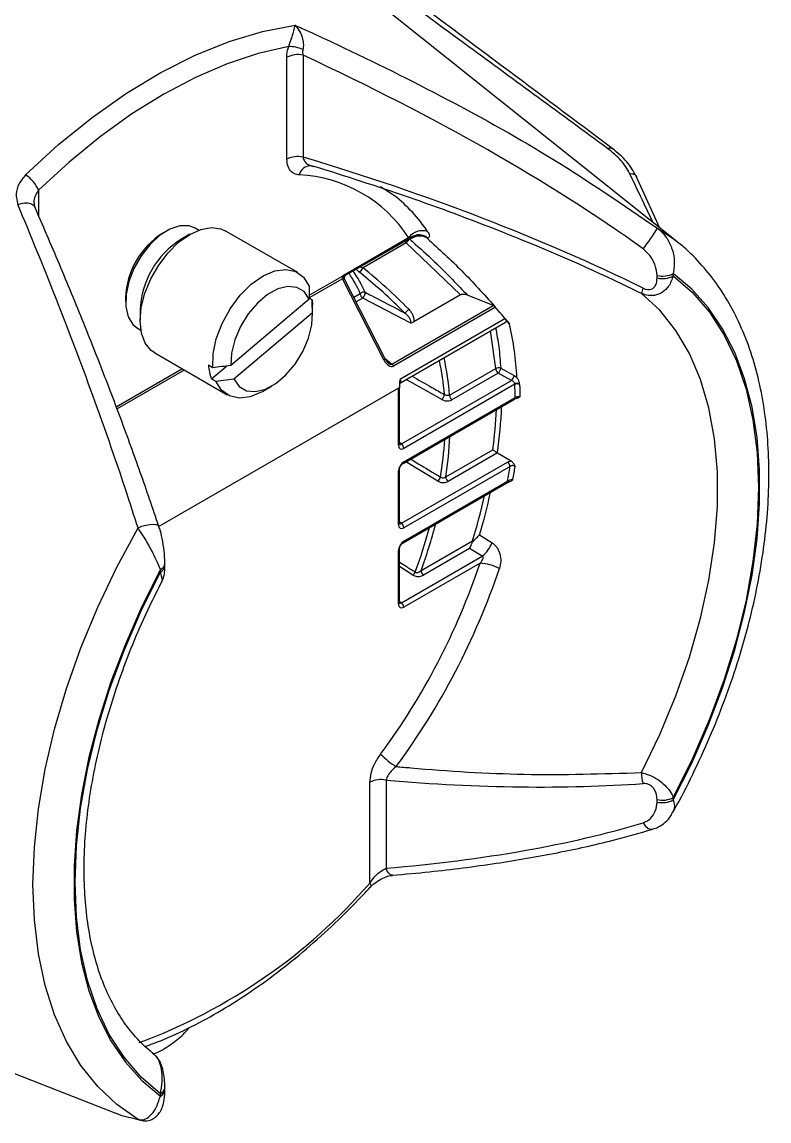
# Model space of a CAD drawing. Extents: x 8 to 113, y 0 to 87.
# Drawn here: x 84.75 to 87.661, y 2.496 to 6.778 of the extents above; entities that cross this region are included whole.
import ezdxf

# ---------------------------------------------------------------- set-up
doc = ezdxf.new("R2010")
doc.units = 0
doc.header["$MEASUREMENT"] = 0
doc.layers.add('OBJECT', color=7, linetype='CONTINUOUS')

msp = doc.modelspace()

# ---------------------------------------------------------------- linework, layer by layer
at = {"layer": 'OBJECT'}
for p, q in [((87.3026, 5.9222), (85.7365, 7.1715)), ((85.7825, 6.2432), (85.7825, 6.6404)), ((85.8454, 6.6485), (85.8454, 6.2513)), ((85.8766, 6.2179), (85.8776, 6.2178)), ((85.8776, 6.2176), (85.8789, 6.2172)), ((87.2362, 5.9751), (87.1421, 6.1794)), ((84.8152, 6.1226), (84.8152, 6.0227)), ((85.313, 5.9632), (85.2988, 5.955)), ((85.4383, 5.9669), (85.4255, 5.9744)), ((85.8252, 5.8013), (85.5424, 5.9646)), ((87.2262, 5.975), (87.2929, 5.9298)), ((85.4049, 5.951), (85.3695, 5.9306)), ((86.0055, 5.7929), (86.2569, 5.938)), ((86.0132, 5.7923), (86.2716, 5.9414)), ((86.2474, 5.9173), (86.0792, 5.8202)), ((86.4588, 5.7143), (86.2474, 5.9173)), ((86.288, 5.9434), (86.261, 5.9313)), ((86.288, 5.9434), (86.2688, 5.9398)), ((86.3322, 5.9353), (86.3301, 5.9345)), ((87.2929, 5.9298), (87.3026, 5.9222)), ((85.8697, 5.7134), (85.9966, 5.7866)), ((86, 5.7881), (86.0053, 5.7909)), ((87.2251, 5.7805), (87.2251, 5.7899)), ((87.2881, 5.798), (87.2881, 5.7886)), ((85.8693, 5.7483), (85.8699, 5.6984)), ((85.9991, 5.7773), (85.8698, 5.7027)), ((86.1608, 5.4614), (85.9991, 5.7773)), ((86.0039, 5.7773), (86.0009, 5.7779)), ((86.166, 5.4651), (86.0079, 5.7739)), ((85.1539, 5.704), (85.1539, 5.6877)), ((85.8699, 5.6984), (85.5643, 5.4397)), ((85.8814, 5.6957), (85.8698, 5.7023)), ((85.8814, 5.6957), (85.8822, 5.6754)), ((86.0431, 5.7051), (86.0686, 5.7198)), ((86.0779, 5.7023), (86.0522, 5.6875)), ((86.2625, 5.6063), (86.0779, 5.7023)), ((86.4588, 5.7143), (86.2769, 5.6093)), ((86.5861, 5.6731), (86.4869, 5.7129)), ((85.2105, 5.655), (85.2105, 5.6142)), ((85.8822, 5.6346), (85.8822, 5.6754)), ((86.1916, 5.4453), (86.5861, 5.6731)), ((86.5954, 5.6663), (86.1984, 5.4371)), ((86.5915, 5.6708), (86.5954, 5.6663)), ((85.5764, 5.387), (85.8819, 5.6458)), ((86.2252, 5.3876), (86.6321, 5.6225)), ((86.6321, 5.6225), (86.6503, 5.6012)), ((85.2005, 5.5846), (85.2134, 5.5772)), ((86.2248, 5.3716), (86.6349, 5.6083)), ((86.5964, 5.4275), (86.5763, 5.5745)), ((85.2674, 5.4883), (85.5503, 5.325)), ((85.4941, 5.4306), (85.4765, 5.4408)), ((86.1644, 5.4681), (86.1916, 5.4453)), ((85.1173, 5.279), (85.3736, 5.427)), ((85.3829, 5.4216), (85.1206, 5.2702)), ((85.4885, 5.3882), (85.5467, 5.4374)), ((86.4165, 5.3236), (86.5964, 5.4275)), ((86.6057, 5.4099), (86.4258, 5.3061)), ((86.6578, 5.3817), (86.6057, 5.4099)), ((85.4885, 5.3882), (85.5062, 5.378)), ((85.5062, 5.378), (85.5764, 5.387)), ((85.6878, 5.3386), (85.7231, 5.359)), ((86.2289, 5.1341), (86.6578, 5.3817)), ((86.6708, 5.3663), (86.2382, 5.1165)), ((86.3858, 5.3071), (86.248, 5.385)), ((86.2181, 5.3518), (85.2839, 4.8124)), ((86.2172, 5.341), (86.2181, 5.3518)), ((86.2172, 5.1287), (86.2172, 5.341)), ((86.2216, 5.1348), (86.2216, 5.3471)), ((86.2382, 5.0647), (86.672, 5.3152)), ((86.2351, 5.0579), (86.6689, 5.3083)), ((86.2216, 5.1407), (86.2289, 5.1341)), ((86.2216, 5.1348), (86.2216, 5.1346)), ((86.4013, 5.0054), (86.5851, 5.1115)), ((86.6033, 5.0991), (86.4107, 4.9879)), ((86.6033, 5.0991), (86.656, 5.0676)), ((86.2289, 4.8246), (86.6427, 5.0635)), ((86.371, 4.9891), (86.246, 5.0641)), ((86.2172, 4.8192), (86.2172, 5.0283)), ((86.2216, 4.8254), (86.2216, 5.0344)), ((86.652, 5.0459), (86.2382, 4.8071)), ((86.2351, 4.7484), (86.6394, 4.9818)), ((86.2382, 4.7553), (86.6426, 4.9887)), ((86.2216, 4.8312), (86.2289, 4.8246)), ((86.3053, 4.6405), (86.506, 4.7564)), ((86.5333, 4.7793), (86.582, 4.7489)), ((86.2172, 4.5098), (86.2172, 4.7188)), ((86.2216, 4.5159), (86.2216, 4.7249)), ((86.4944, 4.7267), (86.3146, 4.6229)), ((86.5431, 4.6965), (86.4944, 4.7267)), ((85.3071, 4.6593), (85.3071, 4.6687)), ((86.2289, 4.5151), (86.5431, 4.6965)), ((86.5352, 4.6691), (86.2382, 4.4976)), ((85.2895, 4.6348), (85.2895, 4.6442)), ((86.2732, 4.6232), (86.2216, 4.6558)), ((86.2216, 4.5218), (86.2289, 4.5151)), ((86.106, 3.423), (86.106, 3.8158)), ((86.1689, 3.8239), (86.1689, 3.4806)), ((87.2251, 3.7387), (87.2251, 3.7482)), ((87.2881, 3.7562), (87.2881, 3.7468)), ((83.4354, 3.1855), (85.1118, 2.5281)), ((85.2644, 2.7566), (85.2583, 2.7618)), ((85.265, 2.7562), (85.259, 2.7612)), ((85.2591, 2.7608), (85.2644, 2.7566)), ((85.3071, 2.6175), (85.3071, 2.6269)), ((85.2895, 2.593), (85.2895, 2.6024)), ((85.2024, 2.502), (85.2163, 2.4975))]:
    msp.add_line(p, q, dxfattribs=at)
at = {"layer": 'OBJECT', "flags": 128}
for points in [[(84.7644, 6.1823), (84.8929, 6.3), (85.0242, 6.4063), (85.1573, 6.5004), (85.2912, 6.5814), (85.4248, 6.6489), (85.5573, 6.7023), (85.6874, 6.7411), (85.8144, 6.7651)], [(85.7895, 6.6822), (85.6708, 6.655), (85.5495, 6.6148), (85.4265, 6.5619), (85.3026, 6.4967), (85.1786, 6.4196), (85.0556, 6.3311), (84.9341, 6.2319), (84.8152, 6.1226)], [(86.1478, 6.1375), (86.1944, 6.1064), (86.2012, 6.1013)], [(84.7342, 6.0668), (84.7473, 6.071), (84.7603, 6.0732), (84.7725, 6.0734), (84.7832, 6.0713), (84.7918, 6.0673), (84.7978, 6.0614), (84.7999, 6.0579)], [(85.4255, 5.9744), (85.4012, 5.9833), (85.3655, 5.9832), (85.3265, 5.9703), (85.2866, 5.9455), (85.2484, 5.9102), (85.2143, 5.8666), (85.1864, 5.8176), (85.1664, 5.7663), (85.1556, 5.7157), (85.1547, 5.6691), (85.1638, 5.6295), (85.1822, 5.5993), (85.2005, 5.5846)], [(85.2674, 5.4883), (85.2535, 5.4982), (85.2301, 5.5271), (85.2155, 5.5661), (85.2105, 5.6131), (85.2151, 5.6658), (85.2293, 5.7215), (85.2523, 5.7775), (85.2829, 5.8309), (85.3197, 5.8791), (85.3607, 5.9196), (85.404, 5.9504), (85.4473, 5.97), (85.4884, 5.9774), (85.5254, 5.9722), (85.5424, 5.9646)], [(86.272, 5.9417), (86.2792, 5.945), (86.2794, 5.9451)], [(85.4941, 5.4306), (85.4954, 5.4849), (85.5076, 5.5436), (85.53, 5.6034), (85.5614, 5.6609), (85.6, 5.7129), (85.6436, 5.7563), (85.6897, 5.7888), (85.7356, 5.8084), (85.7789, 5.8141), (85.817, 5.8056), (85.8477, 5.7832), (85.8693, 5.7483)], [(87.2881, 3.7468), (87.3603, 3.8907), (87.4246, 4.0369), (87.4807, 4.1842), (87.528, 4.3316), (87.5664, 4.478), (87.5953, 4.6223), (87.6148, 4.7636), (87.6245, 4.9006), (87.6245, 5.0326), (87.6148, 5.1584), (87.5953, 5.2772), (87.5664, 5.3881), (87.528, 5.4902), (87.4807, 5.583), (87.4246, 5.6656), (87.3603, 5.7374), (87.2881, 5.798)], [(87.2881, 5.7886), (87.3633, 5.7239), (87.4298, 5.6467), (87.487, 5.5578), (87.5345, 5.4577), (87.5718, 5.3474), (87.5987, 5.2277), (87.6149, 5.0996), (87.6203, 4.9642), (87.6149, 4.8225), (87.5987, 4.6757), (87.5718, 4.5249), (87.5345, 4.3715), (87.487, 4.2167), (87.4298, 4.0617), (87.3633, 3.9078), (87.2881, 3.7562)], [(85.8699, 5.6984), (85.8496, 5.7272), (85.8211, 5.744), (85.7863, 5.7478), (85.7474, 5.7383), (85.707, 5.7162), (85.6675, 5.6828), (85.6317, 5.6404), (85.6018, 5.5916), (85.5797, 5.5396), (85.567, 5.4879), (85.5643, 5.4397)], [(87.1641, 3.8533), (87.2358, 4.0018), (87.2985, 4.1524), (87.3516, 4.3037), (87.3947, 4.4545), (87.4273, 4.6033), (87.4492, 4.749), (87.4602, 4.8901), (87.4602, 5.0255), (87.4492, 5.1539), (87.4273, 5.2742), (87.3947, 5.3854), (87.3516, 5.4864), (87.2985, 5.5765), (87.2358, 5.6547), (87.1641, 5.7204)], [(85.5764, 5.387), (85.5966, 5.3583), (85.6251, 5.3414), (85.6599, 5.3377), (85.6988, 5.3471), (85.7393, 5.3693), (85.7787, 5.4027), (85.8145, 5.4451), (85.8444, 5.4939), (85.8665, 5.5458), (85.8792, 5.5976), (85.8819, 5.6458)], [(86.6159, 5.4292), (86.64, 5.4161), (86.668, 5.4008)], [(85.6878, 5.3386), (85.6859, 5.3375), (85.6399, 5.3179), (85.5966, 5.3122), (85.5586, 5.3208), (85.5278, 5.3431), (85.5062, 5.378)], [(85.2024, 2.502), (85.12, 2.5597), (85.0457, 2.6299), (84.9802, 2.7122), (84.9239, 2.8058), (84.8773, 2.9102), (84.8407, 3.0245), (84.8143, 3.1479), (84.7984, 3.2794), (84.7931, 3.4181), (84.7984, 3.5629), (84.8143, 3.7128), (84.8407, 3.8666), (84.8773, 4.0232), (84.9239, 4.1814), (84.9802, 4.34), (85.0457, 4.4979), (85.12, 4.6538), (85.2024, 4.8067)], [(85.2024, 4.8067), (85.2173, 4.8129), (85.2331, 4.8176), (85.2483, 4.8204), (85.262, 4.8212), (85.2731, 4.8198), (85.2807, 4.8164), (85.2841, 4.8119)], [(85.2895, 4.6442), (85.2173, 4.5003), (85.153, 4.3541), (85.0969, 4.2068), (85.0495, 4.0594), (85.0112, 3.913), (84.9823, 3.7687), (84.9628, 3.6274), (84.9531, 3.4904), (84.9531, 3.3584), (84.9628, 3.2326), (84.9823, 3.1138), (85.0112, 3.0029), (85.0495, 2.9008), (85.0969, 2.808), (85.153, 2.7255), (85.2173, 2.6536), (85.2895, 2.593)], [(85.2895, 2.6024), (85.2143, 2.6671), (85.1478, 2.7443), (85.0905, 2.8332), (85.0431, 2.9333), (85.0058, 3.0436), (84.9789, 3.1633), (84.9627, 3.2914), (84.9573, 3.4268), (84.9627, 3.5685), (84.9789, 3.7153), (85.0058, 3.8661), (85.0431, 4.0195), (85.0905, 4.1743), (85.1478, 4.3293), (85.2143, 4.4832), (85.2895, 4.6348)], [(87.1705, 3.6576), (87.179, 3.6458), (87.1885, 3.6372), (87.1981, 3.6327), (87.2072, 3.6324), (87.2083, 3.6327)], [(86.1945, 3.4534), (86.1927, 3.4533), (86.1861, 3.4555), (86.1797, 3.461), (86.1739, 3.4695), (86.1689, 3.4806)], [(86.106, 3.423), (86.1083, 3.4171), (86.1092, 3.4121), (86.1086, 3.4084), (86.1076, 3.4067)]]:
    msp.add_lwpolyline(points, dxfattribs=at)
at = {"layer": 'OBJECT'}
for centre, radius, start, end in [((85.7872, 6.5255), 0.1567, 68.3819, 89.1528), ((85.8251, 6.5575), 0.0932, 77.3818, 117.2045), ((85.8251, 6.1604), 0.0932, 77.3818, 117.2045), ((85.8767, 6.17), 0.0479, 90.1016, 164.8636), ((84.6881, 6.0657), 0.1393, 24.1068, 56.7932), ((85.8045, 5.6429), 0.5402, 33.1156, 87.2399), ((85.8396, 5.6359), 0.5893, 33.5325, 52.1551), ((85.4622, 5.6933), 0.3085, 121.9805, 178.0249), ((86.3106, 5.8968), 0.0677, 72.591, 142.5382), ((86.7239, 6.2605), 0.5778, 320.623, 330.3827), ((85.5516, 5.6417), 0.3414, 122.2309, 177.7745), ((86.2661, 5.9273), 0.0212, 183.2774, 208.1277), ((86.2813, 5.8981), 0.039, 121.4422, 150.5088), ((86.2509, 5.9203), 0.015, 47.5412, 62.188), ((86.2972, 5.8934), 0.0547, 50.1162, 108.898), ((86.0176, 5.7873), 0.021, 181.6773, 208.1863), ((86.0196, 5.7846), 0.0199, 169.7148, 199.7822), ((86.0207, 5.7825), 0.0175, 151.2657, 197.1789), ((85.9931, 5.7929), 0.0123, 350.8294, 0.2074), ((85.5421, 5.4794), 0.5788, 24.5418, 33.5033), ((85.5523, 5.48), 0.5886, 24.5716, 33.895), ((86.0522, 5.8324), 0.0297, 291.8932, 335.5869), ((87.2455, 5.8809), 0.0932, 257.382, 297.2044), ((87.2455, 5.8714), 0.0932, 257.382, 297.2044), ((87.2355, 5.7094), 0.0722, 154.1567, 171.2332), ((86.0819, 5.7077), 0.018, 71.5543, 137.5157), ((86.0919, 5.721), 0.0234, 182.8544, 233.1012), ((86.0587, 5.7239), 0.0289, 311.6129, 1.6496), ((86.2246, 5.681), 0.0393, 294.0283, 326.1662), ((85.456, 5.3292), 1.2248, 2.9347, 12.83), ((85.6542, 5.4538), 0.1782, 184.1637, 201.6079), ((86.1552, 5.4749), 0.0146, 292.3167, 317.5733), ((86.1776, 5.4268), 0.0233, 26.4245, 52.9847), ((85.4061, 5.2501), 0.9932, 4.4093, 12.1672), ((85.4145, 5.2507), 1.0046, 4.1634, 12.5982), ((86.6079, 5.4085), 0.0222, 68.6978, 121.0678), ((86.6198, 5.4286), 0.0234, 182.8559, 233.0997), ((86.585, 5.4333), 0.0312, 311.638, 352.3915), ((86.637, 5.405), 0.0312, 311.6305, 352.2519), ((86.6548, 5.3662), 0.0161, 0.1662, 8.4803), ((85.1974, 5.3056), 1.4747, 0.3703, 2.3569), ((85.2024, 5.3063), 1.4895, 0.4632, 2.2141), ((86.2141, 5.3478), 0.00746, 294.0769, 355.2148), ((86.3665, 5.3302), 0.0301, 310.0469, 352.8534), ((86.4398, 5.3248), 0.0234, 182.8559, 233.0997), ((86.6648, 5.3143), 0.0073, 304.5672, 6.7468), ((84.8377, 5.3463), 1.7632, 352.3461, 357.4526), ((84.8257, 5.3482), 1.795, 352.0228, 357.8124), ((84.8696, 5.2456), 1.5308, 350.9528, 356.4801), ((84.8823, 5.2452), 1.5379, 351.0282, 356.9504), ((86.2141, 5.1356), 0.00759, 294.3668, 352.0432), ((86.2149, 5.1154), 0.0234, 2.8537, 53.1005), ((86.231, 5.0639), 0.00731, 304.8057, 6.7281), ((86.6286, 5.0448), 0.0234, 2.8522, 53.102), ((86.2143, 5.035), 0.0073, 293.2505, 355.3623), ((84.6516, 5.3456), 2.0227, 349.8351, 351.4788), ((84.662, 5.3453), 2.032, 350.0866, 351.5395), ((86.3523, 5.0127), 0.03, 308.479, 344.9574), ((86.4247, 5.0066), 0.0234, 182.8544, 233.1012), ((86.6353, 4.9878), 0.0073, 304.5672, 6.7468), ((84.3034, 5.4386), 2.3058, 342.7895, 347.3033), ((84.3195, 5.4359), 2.3091, 343.4815, 347.7292), ((86.2143, 4.8259), 0.0073, 293.2412, 355.44), ((86.2149, 4.8059), 0.0234, 2.8522, 53.102), ((84.355, 5.3549), 2.0575, 339.5155, 344.5885), ((84.3681, 5.3519), 2.0637, 339.8357, 345.1214), ((86.231, 4.7544), 0.00731, 304.8057, 6.7281), ((86.2143, 4.7255), 0.0073, 293.2505, 355.3623), ((86.472, 4.7898), 0.1173, 307.2756, 339.5702), ((85.2773, 4.6715), 0.0299, 294.0931, 354.7272), ((83.9751, 5.5303), 2.7011, 323.5463, 341.4061), ((86.5274, 4.4909), 0.1783, 62.1996, 87.4744), ((85.2774, 4.6619), 0.0297, 293.9826, 355.988), ((83.9545, 5.5422), 2.8023, 323.5463, 341.4062), ((86.2561, 4.6463), 0.0287, 306.5844, 336.5845), ((86.3286, 4.6416), 0.0234, 182.8549, 233.1008), ((86.2143, 4.5165), 0.0073, 293.2412, 355.44), ((86.2149, 4.4964), 0.0234, 2.8526, 53.1016), ((86.3656, 4.1375), 0.3041, 224.2229, 238.8858), ((86.1486, 3.733), 0.0932, 77.3818, 117.2045), ((87.2904, 3.8505), 0.1263, 178.7052, 198.3331), ((87.2455, 3.8391), 0.0932, 257.382, 297.2044), ((87.2455, 3.8296), 0.0932, 257.382, 297.2044), ((84.4428, 4.8686), 2.2036, 290.2977, 319.002), ((85.2773, 2.6297), 0.0299, 294.0594, 355.1105), ((85.2774, 2.6202), 0.0298, 294.0229, 355.5257)]:
    msp.add_arc(centre, radius, start, end, dxfattribs=at)
for centre, major_axis, ratio, start_param, end_param in [((82.6259, 5.7307), (5.5153, -1.3161), 0.337357, 0.687358, 1.030112), ((85, 5.2319), (3.4718, -0.8285), 0.337357, 0.978335, 1.405949), ((85.9966, 5.7485), (0.0086, 0.0398), 0.487545, 0.250704, 0.415371), ((85.7422, 4.399), (-0.7933, 1.6798), 0.62191, 5.230165, 5.373854), ((86.0072, 5.7424), (-0.0069, 0.0354), 0.323215, 6.229082, 6.39375), ((85.8478, 4.307), (-0.9462, 2.0036), 0.62191, 5.095138, 5.138355), ((86.1803, 5.4773), (-0.0163, 0.041), 0.552795, 1.740523, 3.222071), ((86.1722, 5.4741), (-0.0193, 0.0288), 0.345261, 2.268071, 3.146618), ((86.2191, 5.3856), (-0.0052, 0.0143), 0.425109, 3.20932, 4.69903), ((86.2386, 5.1414), (0.0152, 0.0264), 0.568869, 2.363542, 3.919486), ((86.228, 5.1475), (0.0052, 0.015), 0.538958, 2.918918, 3.817209), ((86.2386, 5.0402), (0.015, 0.026), 0.586022, 0.792741, 2.348684), ((86.2386, 4.8319), (0.0152, 0.0264), 0.568869, 2.363542, 3.919486), ((86.228, 4.8381), (0.0052, 0.015), 0.538958, 2.918918, 3.817209), ((86.2386, 4.7308), (0.015, 0.026), 0.586022, 0.792741, 2.348684), ((86.2386, 4.5225), (0.0152, 0.0264), 0.568869, 2.363542, 3.919486), ((86.228, 4.5286), (0.0052, 0.015), 0.538958, 2.918918, 3.817209), ((85, 5.2319), (3.4718, -0.8285), 0.337357, 5.134971, 5.465515), ((82.6259, 5.7307), (5.5153, -1.3161), 0.337357, 5.487646, 5.756492)]:
    msp.add_ellipse(centre, major_axis=major_axis, ratio=ratio, start_param=start_param, end_param=end_param, dxfattribs=at)
for points, knots in [([(87.032, 6.2853), (86.8517, 6.4173), (86.5298, 6.653), (86.2089, 6.8893), (86.0678, 6.9932)], [0, 0, 0, 0, 0.560008, 1, 1, 1, 1]), ([(87.0505, 6.2852), (86.9062, 6.3931), (86.5894, 6.63), (86.2727, 6.8662), (86.1003, 6.9949)], [0, 0, 0, 0, 0.455566, 1, 1, 1, 1]), ([(85.7895, 6.6822), (85.7912, 6.6867), (85.7949, 6.6964), (85.7992, 6.7091), (85.8047, 6.7262), (85.8106, 6.7467), (85.8135, 6.7597), (85.8144, 6.7651), (85.8144, 6.7651)], [0, 0, 0, 0, 0.1251993, 0.2697867, 0.3594491, 0.646929, 0.996074, 1, 1, 1, 1]), ([(85.8144, 6.7651), (85.8328, 6.7568), (85.8875, 6.7322), (86.0866, 6.64), (86.4085, 6.4797), (86.8291, 6.2457), (87.0938, 6.0652), (87.2262, 5.975)], [0, 0, 0, 0, 0.037504, 0.11146, 0.407416, 0.703808, 1, 1, 1, 1]), ([(85.8144, 6.7651), (85.8145, 6.7651), (85.8215, 6.758), (85.833, 6.7421), (85.8424, 6.7185), (85.8461, 6.6997), (85.8473, 6.6858), (85.8457, 6.6759), (85.8449, 6.6712)], [0, 0, 0, 0, 0.0039787, 0.3545043, 0.6418804, 0.732153, 0.8751845, 1, 1, 1, 1]), ([(85.7825, 6.6404), (85.7825, 6.6438), (85.7828, 6.657), (85.7867, 6.6715), (85.7895, 6.6822)], [0, 0, 0, 0, 0.2596458, 1, 1, 1, 1]), ([(85.8449, 6.6712), (85.8449, 6.6712), (85.8435, 6.6656), (85.8433, 6.6575), (85.845, 6.6504), (85.8454, 6.6485)], [0, 0, 0, 0, 0.000406, 0.730045, 1, 1, 1, 1]), ([(87.032, 6.2853), (87.0352, 6.2863), (87.0401, 6.288), (87.0458, 6.2874), (87.0491, 6.2863), (87.0506, 6.285), (87.051, 6.2847)], [0, 0, 0, 0, 0.4351975, 0.6694235, 0.908609, 1, 1, 1, 1]), ([(87.1191, 6.1869), (87.1088, 6.2046), (87.0881, 6.2399), (87.0507, 6.2702), (87.032, 6.2853)], [0, 0, 0, 0, 0.501105, 1, 1, 1, 1]), ([(87.1442, 6.176), (87.1333, 6.1956), (87.1115, 6.2346), (87.0712, 6.2681), (87.0511, 6.2848)], [0, 0, 0, 0, 0.50137, 1, 1, 1, 1]), ([(85.8305, 6.1825), (85.8276, 6.1828), (85.8164, 6.184), (85.8, 6.1925), (85.7854, 6.2129), (85.7834, 6.2331), (85.7825, 6.2432)], [0, 0, 0, 0, 0.104814, 0.415633, 0.707453, 1, 1, 1, 1]), ([(85.8454, 6.2513), (85.8469, 6.2459), (85.8499, 6.2348), (85.8625, 6.2233), (85.8735, 6.2195), (85.8791, 6.2176)], [0, 0, 0, 0, 0.3175298, 0.6581726, 1, 1, 1, 1]), ([(85.8791, 6.2176), (85.8798, 6.2173), (85.8825, 6.216), (85.8857, 6.2156), (85.8881, 6.2153)], [0, 0, 0, 0, 0.251232, 1, 1, 1, 1]), ([(87.1641, 5.7204), (87.1283, 5.7377), (86.9491, 5.8243), (86.6467, 5.9528), (86.256, 6.0987), (86.0109, 6.1764), (85.8881, 6.2153)], [0, 0, 0, 0, 0.086252, 0.431521, 0.715373, 1, 1, 1, 1]), ([(84.7644, 6.1823), (84.7549, 6.171), (84.7359, 6.1485), (84.724, 6.1067), (84.7308, 6.0803), (84.7342, 6.0668)], [0, 0, 0, 0, 0.326541, 0.652944, 1, 1, 1, 1]), ([(87.1191, 6.1869), (87.1225, 6.1871), (87.1277, 6.1874), (87.1339, 6.1856), (87.1381, 6.1833), (87.1409, 6.1811), (87.1418, 6.1796), (87.142, 6.1794)], [0, 0, 0, 0, 0.365327, 0.561825, 0.762453, 0.963071, 1, 1, 1, 1]), ([(87.2096, 5.9963), (87.198, 6.0206), (87.1674, 6.0841), (87.1376, 6.1477), (87.1191, 6.1869)], [0, 0, 0, 0, 0.382243, 1, 1, 1, 1]), ([(87.142, 6.1794), (87.1428, 6.1785), (87.1441, 6.1769), (87.1444, 6.1749), (87.1445, 6.1741)], [0, 0, 0, 0, 0.600679, 1, 1, 1, 1]), ([(84.7984, 6.0697), (84.7981, 6.0712), (84.7967, 6.0813), (84.8021, 6.1004), (84.811, 6.1154), (84.8152, 6.1226)], [0, 0, 0, 0, 0.0843174, 0.5596649, 1, 1, 1, 1]), ([(85.2024, 4.8067), (85.191, 4.842), (85.1342, 5.0188), (85.0284, 5.3222), (84.8831, 5.7068), (84.7839, 5.9466), (84.7342, 6.0668)], [0, 0, 0, 0, 0.077798, 0.389331, 0.69397, 1, 1, 1, 1]), ([(84.7999, 6.058), (84.7998, 6.0581), (84.7981, 6.0611), (84.7983, 6.0655), (84.7984, 6.0697)], [0, 0, 0, 0, 0.038431, 1, 1, 1, 1]), ([(85.2841, 4.8119), (85.272, 4.8476), (85.2361, 4.9537), (85.1734, 5.1303), (85.0935, 5.3444), (85.0066, 5.5665), (84.9136, 5.7937), (84.8437, 5.9576), (84.8054, 6.0453), (84.7998, 6.0579)], [0, 0, 0, 0, 0.079574, 0.236353, 0.40293, 0.581361, 0.771719, 0.967148, 1, 1, 1, 1]), ([(86.3309, 5.9615), (86.3317, 5.9602), (86.3355, 5.9543), (86.3388, 5.9453), (86.3373, 5.9382), (86.3335, 5.936), (86.3322, 5.9353)], [0, 0, 0, 0, 0.105571, 0.488067, 0.830768, 1, 1, 1, 1]), ([(87.2262, 5.975), (87.2372, 5.965), (87.2594, 5.9449), (87.282, 5.902), (87.2956, 5.8512), (87.2907, 5.8163), (87.2881, 5.798)], [0, 0, 0, 0, 0.223098, 0.450964, 0.711814, 1, 1, 1, 1]), ([(86.2795, 5.9451), (86.2772, 5.9443), (86.2686, 5.9412), (86.2597, 5.9379), (86.2532, 5.9355)], [0, 0, 0, 0, 0.2629116, 1, 1, 1, 1]), ([(86.2715, 5.9415), (86.2714, 5.9414), (86.2704, 5.9408), (86.2663, 5.9398), (86.2613, 5.9388), (86.2577, 5.9382), (86.2569, 5.938)], [0, 0, 0, 0, 0.07482, 0.413872, 0.866059, 1, 1, 1, 1]), ([(86.261, 5.9313), (86.2682, 5.9251), (86.3041, 5.8941), (86.3811, 5.8237), (86.4473, 5.7544), (86.4869, 5.7129)], [0, 0, 0, 0, 0.091462, 0.457412, 1, 1, 1, 1]), ([(86.3301, 5.9345), (86.3284, 5.9358), (86.325, 5.9384), (86.3173, 5.9417), (86.305, 5.9443), (86.295, 5.9441), (86.2885, 5.9435), (86.288, 5.9434)], [0, 0, 0, 0, 0.136463, 0.2724, 0.502926, 0.956493, 1, 1, 1, 1]), ([(86.3301, 5.9345), (86.3754, 5.8932), (86.4661, 5.8104), (86.5496, 5.7175), (86.5915, 5.6708)], [0, 0, 0, 0, 0.49854, 1, 1, 1, 1]), ([(87.2867, 3.6982), (87.2884, 3.7012), (87.316, 3.7502), (87.3653, 3.8472), (87.431, 3.9897), (87.4888, 4.134), (87.539, 4.2789), (87.581, 4.4238), (87.6146, 4.5677), (87.6394, 4.7098), (87.6553, 4.8492), (87.6622, 4.9853), (87.6598, 5.117), (87.648, 5.2437), (87.6268, 5.3645), (87.5962, 5.4785), (87.5564, 5.5848), (87.5075, 5.6825), (87.4502, 5.7711), (87.3844, 5.8489), (87.331, 5.9017), (87.2976, 5.9251), (87.2911, 5.9297)], [0, 0, 0, 0, 0.003665, 0.058313, 0.112984, 0.167681, 0.222416, 0.277201, 0.332048, 0.386966, 0.441963, 0.49704, 0.552189, 0.607386, 0.662571, 0.717654, 0.772518, 0.827019, 0.881019, 0.934419, 0.987209, 1, 1, 1, 1]), ([(87.2251, 5.7899), (87.2236, 5.8029), (87.2203, 5.8291), (87.2009, 5.8666), (87.1798, 5.8856), (87.1705, 5.894)], [0, 0, 0, 0, 0.351631, 0.714779, 1, 1, 1, 1]), ([(86.0686, 5.8242), (86.0686, 5.8242), (86.0701, 5.8236), (86.0737, 5.8223), (86.0777, 5.8208), (86.0792, 5.8202)], [0, 0, 0, 0, 0.025623, 0.61125, 1, 1, 1, 1]), ([(86, 5.7881), (86.0006, 5.7888), (86.0023, 5.7908), (86.0042, 5.7921), (86.0055, 5.7929)], [0, 0, 0, 0, 0.352324, 1, 1, 1, 1]), ([(86.0053, 5.7909), (86.0076, 5.7914), (86.0109, 5.7921), (86.0133, 5.7923), (86.0133, 5.7924), (86.0133, 5.7924)], [0, 0, 0, 0, 0.570998, 0.837254, 1, 1, 1, 1]), ([(86.0079, 5.7739), (86.0079, 5.7739), (86.007, 5.7752), (86.0062, 5.7789), (86.0066, 5.7841), (86.0089, 5.7886), (86.0116, 5.7914), (86.0131, 5.7922), (86.0136, 5.7924)], [0, 0, 0, 0, 0.004099, 0.236373, 0.480509, 0.714575, 0.907363, 1, 1, 1, 1]), ([(86.0633, 5.8049), (86.0611, 5.8067), (86.0568, 5.8103), (86.054, 5.8135), (86.0526, 5.815)], [0, 0, 0, 0, 0.5027597, 1, 1, 1, 1]), ([(86.2406, 5.6451), (86.2338, 5.6519), (86.1997, 5.6859), (86.1413, 5.7404), (86.0877, 5.7848), (86.0633, 5.8049)], [0, 0, 0, 0, 0.1198457, 0.5994131, 1, 1, 1, 1]), ([(87.2881, 5.7886), (87.2831, 5.7745), (87.2741, 5.7492), (87.247, 5.7229), (87.2162, 5.7108), (87.187, 5.7117), (87.1705, 5.718), (87.1641, 5.7204)], [0, 0, 0, 0, 0.265568, 0.476871, 0.689088, 0.879262, 1, 1, 1, 1]), ([(86.0078, 5.7738), (86.0077, 5.774), (86.0074, 5.775), (86.0056, 5.7764), (86.0041, 5.7772), (86.0039, 5.7773)], [0, 0, 0, 0, 0.174843, 0.908824, 1, 1, 1, 1]), ([(87.1705, 5.7409), (87.1746, 5.7391), (87.1829, 5.7356), (87.1954, 5.7347), (87.2067, 5.7381), (87.2167, 5.7465), (87.2239, 5.761), (87.2247, 5.7737), (87.2251, 5.7805)], [0, 0, 0, 0, 0.132637, 0.266189, 0.387936, 0.535863, 0.751073, 1, 1, 1, 1]), ([(85.8819, 5.6458), (85.8819, 5.646), (85.8818, 5.6626), (85.8816, 5.6793), (85.8814, 5.6957)], [0, 0, 0, 0, 0.013758, 1, 1, 1, 1]), ([(86.0876, 5.7248), (86.0958, 5.7205), (86.1367, 5.6993), (86.1877, 5.6728), (86.2305, 5.6504), (86.2406, 5.6451)], [0, 0, 0, 0, 0.160075, 0.800376, 1, 1, 1, 1]), ([(86.4869, 5.7129), (86.4832, 5.7141), (86.4769, 5.7161), (86.4682, 5.7166), (86.4624, 5.7159), (86.4599, 5.7148), (86.4588, 5.7143)], [0, 0, 0, 0, 0.399631, 0.680433, 0.86117, 1, 1, 1, 1]), ([(86.2573, 5.6591), (86.262, 5.6536), (86.2702, 5.6438), (86.2763, 5.628), (86.278, 5.6167), (86.2772, 5.6112), (86.2769, 5.6093)], [0, 0, 0, 0, 0.393762, 0.689373, 0.889334, 1, 1, 1, 1]), ([(86.5861, 5.6731), (86.5877, 5.6723), (86.5909, 5.6707), (86.5939, 5.668), (86.5953, 5.6665), (86.5954, 5.6663)], [0, 0, 0, 0, 0.471915, 0.943786, 1, 1, 1, 1]), ([(86.2625, 5.6063), (86.2631, 5.6066), (86.2639, 5.6071), (86.265, 5.6084), (86.2655, 5.6097), (86.2658, 5.6123), (86.2648, 5.6167), (86.2609, 5.6242), (86.2531, 5.6344), (86.2452, 5.6412), (86.2406, 5.6451)], [0, 0, 0, 0, 0.042913, 0.064593, 0.116679, 0.1379, 0.239876, 0.395452, 0.64876, 1, 1, 1, 1]), ([(86.6321, 5.6225), (86.6332, 5.6212), (86.6353, 5.6184), (86.637, 5.6143), (86.637, 5.6109), (86.6362, 5.6089), (86.635, 5.6085), (86.6348, 5.6085)], [0, 0, 0, 0, 0.2398384, 0.4797749, 0.7161523, 0.9437024, 1, 1, 1, 1]), ([(86.2625, 5.6063), (86.2626, 5.6063), (86.263, 5.6063), (86.2658, 5.6062), (86.2711, 5.6066), (86.2749, 5.6084), (86.2769, 5.6093)], [0, 0, 0, 0, 0.009919, 0.08427, 0.522737, 1, 1, 1, 1]), ([(86.5959, 5.5858), (86.6003, 5.5614), (86.6096, 5.5111), (86.6138, 5.457), (86.6159, 5.4292)], [0, 0, 0, 0, 0.485061, 1, 1, 1, 1]), ([(85.5643, 5.4397), (85.564, 5.4397), (85.5406, 5.4366), (85.5172, 5.4336), (85.4941, 5.4306)], [0, 0, 0, 0, 0.0137586, 1, 1, 1, 1]), ([(86.178, 5.4497), (86.1767, 5.4508), (86.1731, 5.4538), (86.1691, 5.4594), (86.1667, 5.4637), (86.166, 5.4651)], [0, 0, 0, 0, 0.273588, 0.769144, 1, 1, 1, 1]), ([(86.2702, 5.3978), (86.2959, 5.3833), (86.3379, 5.3595), (86.3799, 5.3357), (86.3963, 5.3264)], [0, 0, 0, 0, 0.609621, 1, 1, 1, 1]), ([(86.668, 5.4008), (86.6708, 5.3991), (86.6747, 5.3966), (86.6782, 5.393), (86.6792, 5.3919)], [0, 0, 0, 0, 0.693708, 1, 1, 1, 1]), ([(86.2181, 5.3518), (86.2191, 5.3525), (86.2209, 5.354), (86.2227, 5.3582), (86.2235, 5.3629), (86.2232, 5.3663), (86.223, 5.3675)], [0, 0, 0, 0, 0.225233, 0.448342, 0.797026, 1, 1, 1, 1]), ([(86.2216, 5.3472), (86.2216, 5.3475), (86.2215, 5.3497), (86.2227, 5.3563), (86.2229, 5.3623), (86.2231, 5.3657)], [0, 0, 0, 0, 0.074979, 0.487604, 1, 1, 1, 1]), ([(86.223, 5.3675), (86.2229, 5.3709), (86.2226, 5.3779), (86.2244, 5.3843), (86.2252, 5.3876), (86.2252, 5.3876)], [0, 0, 0, 0, 0.484787, 0.99278, 1, 1, 1, 1]), ([(86.223, 5.37), (86.2232, 5.3703), (86.2236, 5.3709), (86.2245, 5.3712), (86.2249, 5.3714)], [0, 0, 0, 0, 0.578154, 1, 1, 1, 1]), ([(86.6706, 5.3686), (86.6701, 5.37), (86.669, 5.3728), (86.6656, 5.3767), (86.6617, 5.3798), (86.659, 5.3811), (86.6578, 5.3817)], [0, 0, 0, 0, 0.261287, 0.522146, 0.793807, 1, 1, 1, 1]), ([(86.6882, 5.3681), (86.6866, 5.3687), (86.6833, 5.3699), (86.678, 5.3701), (86.6738, 5.3695), (86.6716, 5.3689), (86.6708, 5.3686), (86.6706, 5.3686)], [0, 0, 0, 0, 0.2752142, 0.5503196, 0.8281717, 0.9753565, 1, 1, 1, 1]), ([(86.6908, 5.3639), (86.6893, 5.3648), (86.6863, 5.3665), (86.681, 5.3678), (86.6758, 5.368), (86.6725, 5.3671), (86.671, 5.3664), (86.6708, 5.3663)], [0, 0, 0, 0, 0.242316, 0.484668, 0.725656, 0.96082, 1, 1, 1, 1]), ([(86.6792, 5.3919), (86.6793, 5.3918), (86.6794, 5.3913), (86.68, 5.3904), (86.6813, 5.3881), (86.6844, 5.383), (86.6875, 5.3756), (86.688, 5.3703), (86.6882, 5.3681)], [0, 0, 0, 0, 0.014348, 0.064127, 0.113281, 0.309942, 0.707926, 1, 1, 1, 1]), ([(86.6882, 5.3681), (86.6891, 5.3667), (86.6899, 5.3653), (86.6908, 5.3639), (86.6908, 5.3639)], [0, 0, 0, 0, 0.968736, 1, 1, 1, 1]), ([(86.4165, 5.3236), (86.4151, 5.3231), (86.4124, 5.3221), (86.4073, 5.3222), (86.4021, 5.3233), (86.3984, 5.325), (86.3966, 5.3262), (86.3963, 5.3264)], [0, 0, 0, 0, 0.231644, 0.462997, 0.701641, 0.946433, 1, 1, 1, 1]), ([(86.6691, 5.3083), (86.6693, 5.3084), (86.6702, 5.3091), (86.6736, 5.3104), (86.6773, 5.3115), (86.6797, 5.3118), (86.6801, 5.3118)], [0, 0, 0, 0, 0.102966, 0.479765, 0.905891, 1, 1, 1, 1]), ([(86.672, 5.3152), (86.6733, 5.3158), (86.6759, 5.317), (86.6807, 5.3183), (86.6857, 5.3189), (86.6895, 5.3188), (86.6913, 5.3185), (86.6919, 5.3184)], [0, 0, 0, 0, 0.224548, 0.449025, 0.675879, 0.908579, 1, 1, 1, 1]), ([(86.6919, 5.3184), (86.6918, 5.3184), (86.6898, 5.3167), (86.6865, 5.3136), (86.682, 5.3125), (86.6801, 5.3121)], [0, 0, 0, 0, 0.007492, 0.589787, 1, 1, 1, 1]), ([(86.3858, 5.3071), (86.3887, 5.3058), (86.3946, 5.303), (86.405, 5.3014), (86.4152, 5.302), (86.4221, 5.3041), (86.4252, 5.3057), (86.4258, 5.3061)], [0, 0, 0, 0, 0.235526, 0.471032, 0.707054, 0.942046, 1, 1, 1, 1]), ([(86.2218, 5.1328), (86.2218, 5.1328), (86.2217, 5.1327), (86.2216, 5.1341), (86.2216, 5.1348)], [0, 0, 0, 0, 0.4608547, 1, 1, 1, 1]), ([(86.5851, 5.1115), (86.5851, 5.1115), (86.5855, 5.1112), (86.5872, 5.1099), (86.5906, 5.1074), (86.5954, 5.1041), (86.5997, 5.1013), (86.6021, 5.0998), (86.6033, 5.0991)], [0, 0, 0, 0, 0.006105, 0.092482, 0.403713, 0.649931, 0.824498, 1, 1, 1, 1]), ([(86.2216, 5.0344), (86.2216, 5.0355), (86.2218, 5.0378), (86.2232, 5.0427), (86.2257, 5.0479), (86.2291, 5.0528), (86.2326, 5.0563), (86.2344, 5.0574), (86.2351, 5.0579)], [0, 0, 0, 0, 0.160315, 0.326532, 0.504903, 0.69012, 0.874046, 1, 1, 1, 1]), ([(86.2648, 5.075), (86.2913, 5.059), (86.3302, 5.0357), (86.369, 5.0123), (86.3813, 5.0049)], [0, 0, 0, 0, 0.6825296, 1, 1, 1, 1]), ([(86.6427, 5.0635), (86.6453, 5.0647), (86.6493, 5.0666), (86.6543, 5.0673), (86.656, 5.0676)], [0, 0, 0, 0, 0.6507093, 1, 1, 1, 1]), ([(86.656, 5.0676), (86.6579, 5.0662), (86.6625, 5.0629), (86.6678, 5.0552), (86.6707, 5.0492), (86.6719, 5.0463), (86.6719, 5.0463)], [0, 0, 0, 0, 0.275644, 0.662122, 0.994372, 1, 1, 1, 1]), ([(86.6719, 5.0463), (86.6707, 5.0471), (86.6681, 5.0486), (86.6634, 5.0495), (86.6587, 5.0492), (86.6548, 5.0479), (86.6528, 5.0465), (86.652, 5.0459)], [0, 0, 0, 0, 0.212151, 0.424545, 0.633205, 0.847151, 1, 1, 1, 1]), ([(86.371, 4.9891), (86.3738, 4.9878), (86.3792, 4.985), (86.3892, 4.9833), (86.399, 4.9836), (86.4062, 4.9855), (86.4097, 4.9873), (86.4107, 4.9879)], [0, 0, 0, 0, 0.226182, 0.452428, 0.677801, 0.905698, 1, 1, 1, 1]), ([(86.3813, 5.0049), (86.3818, 5.0045), (86.3835, 5.0034), (86.3871, 5.0021), (86.3921, 5.0017), (86.3973, 5.0027), (86.4, 5.0045), (86.4013, 5.0054)], [0, 0, 0, 0, 0.088141, 0.296202, 0.519373, 0.76005, 1, 1, 1, 1]), ([(86.6396, 4.9818), (86.6398, 4.982), (86.6408, 4.9826), (86.6437, 4.9839), (86.6466, 4.9846), (86.6478, 4.9849)], [0, 0, 0, 0, 0.134222, 0.640341, 1, 1, 1, 1]), ([(86.6426, 4.9887), (86.6441, 4.9898), (86.6473, 4.9921), (86.6533, 4.9944), (86.659, 4.9957), (86.6623, 4.9955), (86.6637, 4.9954)], [0, 0, 0, 0, 0.261327, 0.522359, 0.788997, 1, 1, 1, 1]), ([(86.6637, 4.9954), (86.6637, 4.9954), (86.662, 4.994), (86.6587, 4.9912), (86.6537, 4.9871), (86.6497, 4.9859), (86.6477, 4.9852)], [0, 0, 0, 0, 0.006283, 0.341568, 0.675463, 1, 1, 1, 1]), ([(85.2895, 4.6442), (85.2846, 4.6565), (85.2748, 4.6813), (85.2512, 4.728), (85.2259, 4.7721), (85.2092, 4.7967), (85.2024, 4.8067)], [0, 0, 0, 0, 0.261321, 0.527902, 0.808326, 1, 1, 1, 1]), ([(85.2961, 4.7661), (85.2935, 4.7789), (85.2902, 4.7948), (85.2848, 4.8087), (85.2838, 4.8115)], [0, 0, 0, 0, 0.80291, 1, 1, 1, 1]), ([(86.2218, 4.8233), (86.2218, 4.8233), (86.2217, 4.8233), (86.2216, 4.8246), (86.2216, 4.8254)], [0, 0, 0, 0, 0.460828, 1, 1, 1, 1]), ([(85.307, 4.6688), (85.307, 4.6698), (85.3074, 4.6849), (85.3042, 4.7168), (85.3002, 4.7498), (85.2962, 4.7658), (85.2961, 4.7661)], [0, 0, 0, 0, 0.03461, 0.515138, 0.991495, 1, 1, 1, 1]), ([(86.4944, 4.7267), (86.4944, 4.7268), (86.4968, 4.7314), (86.5005, 4.7403), (86.5059, 4.7506), (86.5079, 4.7543)], [0, 0, 0, 0, 0.0084291, 0.637872, 1, 1, 1, 1]), ([(86.506, 4.7564), (86.506, 4.7563), (86.5065, 4.7557), (86.5072, 4.755), (86.5078, 4.7543), (86.5079, 4.7543)], [0, 0, 0, 0, 0.038971, 0.947662, 1, 1, 1, 1]), ([(86.5079, 4.7543), (86.5115, 4.7579), (86.5194, 4.7658), (86.528, 4.7738), (86.5325, 4.7785), (86.5333, 4.7792), (86.5333, 4.7793)], [0, 0, 0, 0, 0.408647, 0.898184, 0.991549, 1, 1, 1, 1]), ([(86.2216, 4.7249), (86.2216, 4.726), (86.2218, 4.7283), (86.2232, 4.7332), (86.2257, 4.7385), (86.2291, 4.7434), (86.2326, 4.7468), (86.2344, 4.7479), (86.2351, 4.7484)], [0, 0, 0, 0, 0.160316, 0.326533, 0.504897, 0.690119, 0.874046, 1, 1, 1, 1]), ([(86.582, 4.7489), (86.5833, 4.748), (86.5906, 4.7432), (86.6028, 4.7301), (86.6138, 4.7057), (86.6174, 4.6766), (86.6128, 4.658), (86.6105, 4.6487)], [0, 0, 0, 0, 0.046352, 0.255498, 0.486788, 0.74285, 1, 1, 1, 1]), ([(86.2216, 4.6734), (86.23, 4.6681), (86.2503, 4.6552), (86.2706, 4.6424), (86.2825, 4.6349)], [0, 0, 0, 0, 0.412459, 1, 1, 1, 1]), ([(86.5352, 4.6691), (86.5378, 4.672), (86.5425, 4.6774), (86.5463, 4.6846), (86.5474, 4.6897), (86.5472, 4.6924), (86.5461, 4.6946), (86.5449, 4.6956), (86.5439, 4.6962), (86.5434, 4.6964), (86.5431, 4.6965)], [0, 0, 0, 0, 0.352055, 0.638826, 0.732288, 0.83018, 0.89366, 0.957428, 0.968463, 1, 1, 1, 1]), ([(85.2961, 4.5998), (85.2961, 4.5998), (85.2981, 4.6001), (85.2969, 4.61), (85.2935, 4.6234), (85.29, 4.6332), (85.2895, 4.6348)], [0, 0, 0, 0, 0.003, 0.429394, 0.909804, 1, 1, 1, 1]), ([(85.2959, 4.6003), (85.2972, 4.6027), (85.3013, 4.6102), (85.3047, 4.6253), (85.3071, 4.6418), (85.3067, 4.6548), (85.3065, 4.6598)], [0, 0, 0, 0, 0.1234503, 0.3877408, 0.7607431, 1, 1, 1, 1]), ([(86.2825, 4.6349), (86.2832, 4.6344), (86.2849, 4.6333), (86.2885, 4.6327), (86.293, 4.6332), (86.2992, 4.6354), (86.3029, 4.6385), (86.3053, 4.6405)], [0, 0, 0, 0, 0.113925, 0.249178, 0.416116, 0.627916, 1, 1, 1, 1]), ([(85.2607, 2.7599), (85.2577, 2.7622), (85.2336, 2.7805), (85.1924, 2.8216), (85.1406, 2.8878), (85.0963, 2.9638), (85.0595, 3.0483), (85.0305, 3.141), (85.0093, 3.2414), (84.9961, 3.3487), (84.9911, 3.4626), (84.9944, 3.5821), (85.006, 3.7065), (85.026, 3.8348), (85.0544, 3.9662), (85.0909, 4.0997), (85.1353, 4.2344), (85.1877, 4.3691), (85.2412, 4.4914), (85.2803, 4.5673), (85.2968, 4.5994)], [0, 0, 0, 0, 0.008903, 0.071917, 0.13406, 0.194943, 0.254754, 0.313819, 0.372431, 0.430808, 0.489093, 0.547367, 0.605673, 0.664046, 0.722495, 0.781023, 0.839622, 0.898282, 0.95699, 1, 1, 1, 1]), ([(86.2732, 4.6232), (86.2757, 4.6219), (86.2806, 4.6194), (86.2896, 4.6177), (86.2991, 4.6177), (86.3078, 4.6195), (86.3125, 4.6219), (86.3146, 4.6229)], [0, 0, 0, 0, 0.195441, 0.390684, 0.591672, 0.814205, 1, 1, 1, 1]), ([(86.2218, 4.5138), (86.2218, 4.5138), (86.2217, 4.5138), (86.2216, 4.5152), (86.2216, 4.5159)], [0, 0, 0, 0, 0.460813, 1, 1, 1, 1]), ([(86.106, 3.8158), (86.107, 3.8273), (86.109, 3.8501), (86.1239, 3.8892), (86.1394, 3.9128), (86.1477, 3.9254)], [0, 0, 0, 0, 0.3194609, 0.63801, 1, 1, 1, 1]), ([(86.2085, 3.8771), (86.2081, 3.8768), (86.2008, 3.8712), (86.1885, 3.8598), (86.1743, 3.8415), (86.1706, 3.8296), (86.1689, 3.8239)], [0, 0, 0, 0, 0.019845, 0.385323, 0.704044, 1, 1, 1, 1]), ([(86.2085, 3.8771), (86.2275, 3.8754), (86.3948, 3.8603), (86.7167, 3.84), (87.0126, 3.8488), (87.1641, 3.8533)], [0, 0, 0, 0, 0.058887, 0.517848, 1, 1, 1, 1]), ([(87.1641, 3.8533), (87.1731, 3.851), (87.1926, 3.8459), (87.2231, 3.8305), (87.2508, 3.8098), (87.2729, 3.786), (87.2837, 3.7678), (87.2875, 3.7578), (87.2881, 3.7562)], [0, 0, 0, 0, 0.16721, 0.364972, 0.550351, 0.742656, 0.959323, 1, 1, 1, 1]), ([(87.2251, 3.7482), (87.2245, 3.7566), (87.2235, 3.77), (87.2154, 3.7875), (87.2062, 3.7988), (87.1953, 3.8064), (87.1831, 3.8108), (87.1749, 3.8108), (87.1705, 3.8108)], [0, 0, 0, 0, 0.29881, 0.473691, 0.618555, 0.738236, 0.858033, 1, 1, 1, 1]), ([(87.1705, 3.6576), (87.1782, 3.6611), (87.1971, 3.6695), (87.2162, 3.695), (87.2246, 3.7203), (87.2251, 3.7357), (87.2251, 3.7387)], [0, 0, 0, 0, 0.230483, 0.568581, 0.916912, 1, 1, 1, 1]), ([(87.2881, 3.7468), (87.291, 3.7356), (87.2959, 3.7173), (87.2881, 3.7042), (87.2851, 3.6991)], [0, 0, 0, 0, 0.605423, 1, 1, 1, 1]), ([(87.2078, 3.6336), (87.215, 3.6357), (87.2332, 3.6412), (87.2577, 3.6598), (87.2771, 3.6798), (87.2839, 3.6946), (87.2858, 3.6987)], [0, 0, 0, 0, 0.204103, 0.521309, 0.86814, 1, 1, 1, 1]), ([(86.1945, 3.4534), (86.2426, 3.4578), (86.3784, 3.4702), (86.5933, 3.4976), (86.8318, 3.5387), (87.0352, 3.5834), (87.157, 3.6181), (87.2083, 3.6327)], [0, 0, 0, 0, 0.137619, 0.388161, 0.622568, 0.840889, 1, 1, 1, 1]), ([(86.106, 3.423), (86.1102, 3.4292), (86.1217, 3.4457), (86.1433, 3.4674), (86.161, 3.4765), (86.1689, 3.4806)], [0, 0, 0, 0, 0.248398, 0.664591, 1, 1, 1, 1]), ([(86.108, 3.4066), (86.1096, 3.4085), (86.1167, 3.4168), (86.1357, 3.4313), (86.1609, 3.4451), (86.1825, 3.4521), (86.1913, 3.4528), (86.1942, 3.453)], [0, 0, 0, 0, 0.0766939, 0.3491184, 0.6512332, 0.8889852, 1, 1, 1, 1]), ([(85.2292, 2.7864), (85.2508, 2.794), (85.3108, 2.8153), (85.4104, 2.8622), (85.5272, 2.9259), (85.6437, 3.0002), (85.7591, 3.0841), (85.8728, 3.1772), (85.9821, 3.2771), (86.0598, 3.3555), (86.1005, 3.3991), (86.1076, 3.4067)], [0, 0, 0, 0, 0.072604, 0.202291, 0.332094, 0.461925, 0.591727, 0.721477, 0.851165, 0.973969, 1, 1, 1, 1]), ([(85.2639, 2.7571), (85.27, 2.7598), (85.2985, 2.7723), (85.341, 2.8016), (85.3809, 2.833), (85.3967, 2.8542), (85.4002, 2.859)], [0, 0, 0, 0, 0.106543, 0.495496, 0.886, 1, 1, 1, 1]), ([(85.3069, 2.6272), (85.3069, 2.6301), (85.3071, 2.6427), (85.305, 2.6665), (85.2993, 2.6983), (85.2889, 2.7266), (85.2772, 2.7469), (85.2656, 2.7547), (85.2622, 2.7569)], [0, 0, 0, 0, 0.069104, 0.292357, 0.493019, 0.702089, 0.912787, 1, 1, 1, 1]), ([(85.2895, 2.6024), (85.2925, 2.6177), (85.298, 2.645), (85.2968, 2.6876), (85.2889, 2.722), (85.2769, 2.745), (85.2679, 2.7534), (85.2644, 2.7566)], [0, 0, 0, 0, 0.265567, 0.476871, 0.689089, 0.879262, 1, 1, 1, 1]), ([(85.2166, 2.4987), (85.2211, 2.4976), (85.2343, 2.4946), (85.2553, 2.5006), (85.2745, 2.5131), (85.288, 2.5293), (85.2976, 2.5487), (85.3043, 2.5747), (85.3076, 2.5978), (85.3068, 2.6154), (85.3067, 2.6179)], [0, 0, 0, 0, 0.070888, 0.205322, 0.318626, 0.429041, 0.557329, 0.719119, 0.960958, 1, 1, 1, 1]), ([(85.2024, 2.502), (85.2103, 2.5011), (85.2264, 2.4991), (85.2504, 2.5151), (85.2736, 2.5447), (85.284, 2.5764), (85.2895, 2.593)], [0, 0, 0, 0, 0.223098, 0.450964, 0.711815, 1, 1, 1, 1]), ([(85.1119, 2.5284), (85.1133, 2.5277), (85.141, 2.5145), (85.1702, 2.5113), (85.199, 2.503), (85.2024, 2.502)], [0, 0, 0, 0, 0.043945, 0.889477, 1, 1, 1, 1])]:
    msp.add_open_spline(points, degree=3, knots=knots, dxfattribs=at)

doc.saveas('drawing.dxf')
